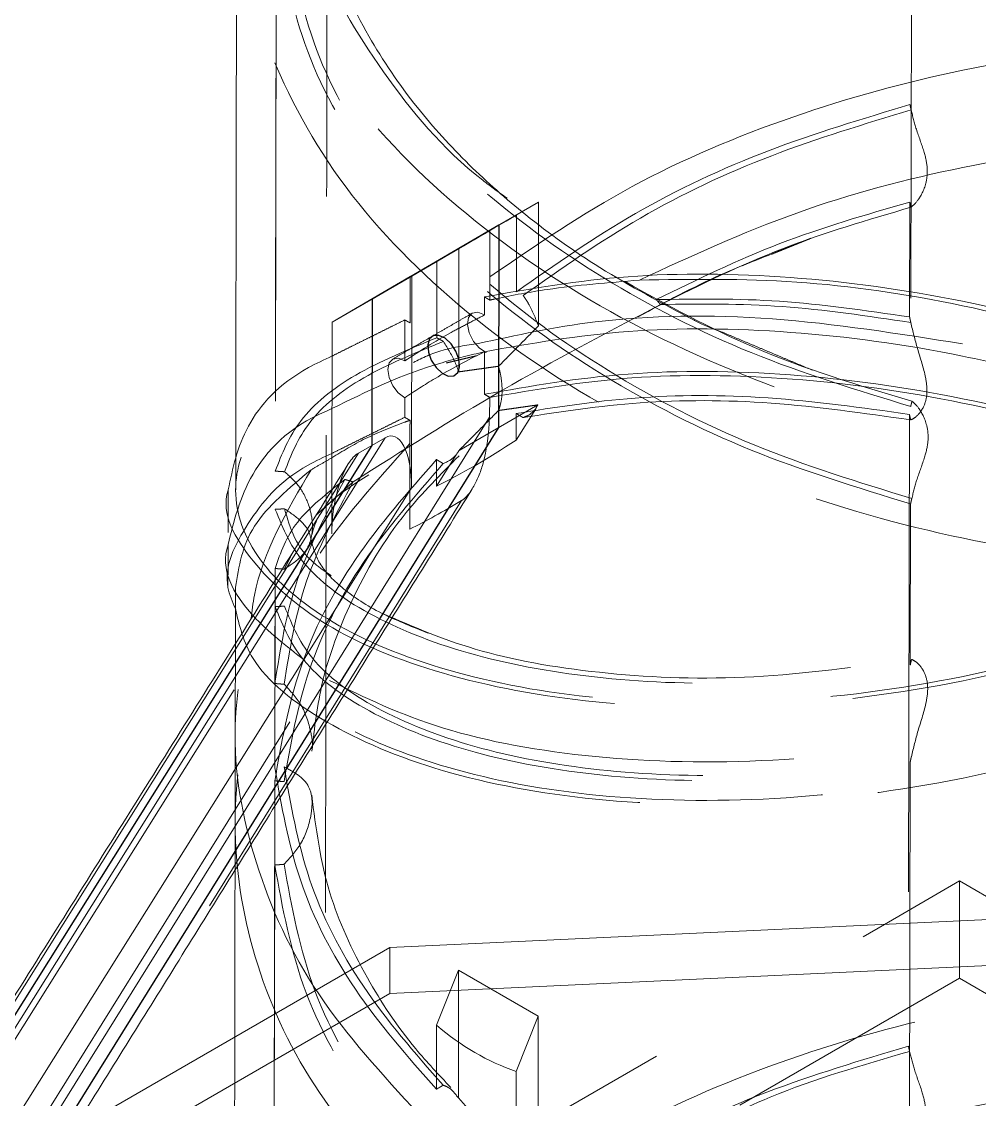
# Model space of a CAD drawing. Header units: millimetres. Extents: x 11 to 421, y 5 to 275.
# Drawn here: x 153.668 to 156.217, y 65.106 to 67.973 of the extents above; entities that cross this region are included whole.
import ezdxf

# ---------------------------------------------------------------- set-up
doc = ezdxf.new("R2010")
doc.units = ezdxf.units.MM
doc.linetypes.add('HIDDEN', pattern=[1.905, 1.27, -0.635])

msp = doc.modelspace()

# ---------------------------------------------------------------- linework, layer by layer
at = {"color": 7, "linetype": 'HIDDEN', "lineweight": 0}
for p, q in [((156.0347, 69.4328), (156.032, 67.7523)), ((156.0367, 68.5074), (156.0341, 66.9493)), ((154.3459, 68.4578), (154.3431, 66.7773)), ((154.3458, 68.2338), (154.3432, 66.6757)), ((155.044, 67.4929), (154.8319, 67.3704)), ((155.044, 67.4929), (154.9855, 67.4587)), ((155.0435, 67.1638), (155.044, 67.4929)), ((156.0316, 67.4932), (156.0311, 67.1874)), ((154.9852, 67.2546), (154.9855, 67.4587)), ((154.8319, 67.3704), (154.7734, 67.3362)), ((154.8314, 67.0414), (154.8319, 67.3704)), ((154.773, 67.1321), (154.7734, 67.3362)), ((154.7021, 67.1716), (154.7023, 67.2947)), ((155.0419, 66.9535), (154.8322, 66.8324)), ((154.9845, 66.86), (155.0363, 66.9432)), ((154.9845, 66.86), (154.9846, 66.9305)), ((156.0306, 66.9284), (156.0279, 65.2478)), ((154.7012, 66.6232), (154.7016, 66.8508)), ((154.7724, 66.7376), (154.8241, 66.8207)), ((154.7724, 66.7376), (154.7725, 66.808)), ((154.4938, 66.7269), (154.4936, 66.6103)), ((154.839, 66.6989), (152.8453, 63.4962)), ((156.0337, 66.6903), (156.033, 66.262)), ((152.5461, 63.506), (154.4936, 66.6103)), ((152.7039, 63.4146), (154.7012, 66.6232)), ((154.3427, 66.5183), (154.3422, 66.2124)), ((154.3428, 66.4167), (154.3421, 65.9884)), ((156.0326, 66.003), (156.03, 64.4449)), ((154.3418, 65.9534), (154.339, 64.2729)), ((154.3417, 65.7294), (154.3391, 64.1713)), ((156.1641, 65.5811), (156.1639, 65.4283)), ((152.6076, 63.634), (155.9642, 65.5717)), ((154.8309, 65.4502), (154.7723, 65.3033)), ((154.8303, 65.1098), (154.8309, 65.4502)), ((154.8309, 65.4502), (155.043, 65.3273)), ((148.9797, 61.2809), (156.1639, 65.4283)), ((156.1639, 65.4283), (163.3481, 61.2653)), ((155.043, 65.3273), (154.9844, 65.1804)), ((155.0424, 64.9184), (155.043, 65.3273)), ((154.772, 65.133), (154.7723, 65.3033)), ((154.984, 64.9447), (154.9844, 65.1804))]:
    msp.add_line(p, q, dxfattribs=at)
at = {"color": 7, "linetype": 'Continuous'}
for p, q in [((154.938, 67.4316), (154.6006, 67.2344)), ((154.938, 67.4316), (154.9371, 66.893)), ((154.6006, 67.2344), (154.5999, 66.8459)), ((154.9371, 66.893), (152.81, 63.4758)), ((154.5999, 66.8459), (152.5722, 63.6136))]:
    msp.add_line(p, q, dxfattribs=at)
at = {"color": 7, "linetype": 'Continuous', "lineweight": 15}
for p, q in [((154.9144, 67.4171), (154.7066, 67.2956)), ((154.9142, 67.294), (154.9144, 67.4171)), ((154.7066, 67.2956), (154.4945, 67.1732)), ((154.7023, 67.2947), (154.4945, 67.1732)), ((154.7066, 67.2956), (154.7057, 66.7328)), ((154.4945, 67.1732), (154.4938, 66.7269)), ((154.9136, 66.9208), (154.9137, 66.9733)), ((153.692, 64.9583), (154.9136, 66.9208)), ((153.2943, 64.7287), (154.6353, 66.8663)), ((154.6353, 66.8663), (154.5646, 66.8255)), ((154.5646, 66.8255), (153.2236, 64.6879)), ((154.7057, 66.7328), (153.536, 64.8682)), ((155.9642, 65.5717), (156.1643, 65.6873)), ((156.1643, 65.6873), (156.1641, 65.5811)), ((156.1643, 65.6873), (156.3339, 65.589)), ((157.4481, 65.6411), (154.6481, 65.5102)), ((154.6479, 65.3878), (157.4479, 65.5188)), ((148.8182, 62.1447), (154.6481, 65.5102)), ((154.6479, 65.3878), (154.6481, 65.5102)), ((148.818, 62.0223), (154.6479, 65.3878))]:
    msp.add_line(p, q, dxfattribs=at)
at = {"color": 7, "linetype": 'Continuous', "lineweight": 15, "flags": 128}
msp.add_lwpolyline([(154.8999, 67.1929), (154.8823, 67.2), (154.8673, 67.1976), (154.8576, 67.186), (154.8549, 67.1673), (154.8595, 67.1449), (154.8708, 67.1225), (154.8867, 67.1042), (154.9045, 67.0931)], dxfattribs=at)
at = {"color": 7, "linetype": 'Continuous', "flags": 128}
msp.add_lwpolyline([(154.8317, 67.0751), (154.8239, 67.0965), (154.8111, 67.116), (154.7953, 67.1307), (154.7788, 67.1383), (154.7642, 67.1377), (154.7537, 67.129), (154.7489, 67.1135), (154.7506, 67.0935), (154.7584, 67.0722), (154.7712, 67.0526), (154.787, 67.038), (154.8035, 67.0303), (154.8181, 67.0309), (154.8286, 67.0396), (154.8334, 67.0552), (154.8317, 67.0751)], dxfattribs=at)
at = {"color": 7, "linetype": 'HIDDEN', "lineweight": 0, "flags": 128}
msp.add_lwpolyline([(154.6877, 67.0705), (154.6707, 67.0775), (154.6561, 67.0756), (154.6462, 67.0651), (154.6427, 67.0477), (154.6461, 67.0262), (154.656, 67.0043), (154.6706, 66.9854), (154.6876, 66.9727)], dxfattribs=at)
at = {"color": 7, "linetype": 'HIDDEN', "lineweight": 0}
for centre, major_axis, ratio, start_param, end_param in [((156.1751, 68.1548), (1.8367, 1.067), 0.002721, 3.842627, 4.006298), ((156.1763, 68.8837), (1.7747, 2.1877), 0.219137, 3.579537, 3.743208), ((154.5643, 66.6511), (0.0192, 0.1789), 0.38039, 0.662785, 1.841548), ((156.1763, 68.8837), (1.8714, 2.3069), 0.219137, 3.583775, 3.687215), ((156.1756, 68.4951), (1.2005, 3.3115), 0.420253, 2.984557, 3.148227)]:
    msp.add_ellipse(centre, major_axis=major_axis, ratio=ratio, start_param=start_param, end_param=end_param, dxfattribs=at)
at = {"color": 7, "linetype": 'Continuous', "lineweight": 15}
for centre, major_axis, ratio, start_param, end_param in [((156.1751, 68.1548), (1.9368, 1.1252), 0.002721, 3.846865, 4.00206), ((154.635, 66.692), (0.0192, 0.1789), 0.38039, 4.98314, 6.553937), ((154.5643, 66.6511), (0.0192, 0.1789), 0.38039, 0.270751, 0.662785)]:
    msp.add_ellipse(centre, major_axis=major_axis, ratio=ratio, start_param=start_param, end_param=end_param, dxfattribs=at)
at = {"color": 7, "linetype": 'HIDDEN', "lineweight": 0}
for points in [[(154.4706, 61.7929), (154.5338, 100.5951)], [(156.0352, 67.7382), (156.032, 67.7523)], [(156.0316, 67.4932), (156.0347, 67.4792)], [(155.6636, 67.3544), (155.7685, 67.3968)], [(154.8999, 67.2408), (154.9141, 67.2323)], [(155.368, 67.2207), (155.3569, 67.2337)], [(154.8672, 67.1975), (154.6551, 67.0751)], [(156.0311, 67.1874), (156.0342, 67.1727)], [(154.6879, 67.1795), (154.4944, 67.0836)], [(154.6879, 67.1795), (154.7021, 67.1716)], [(154.9374, 67.0563), (155.0435, 67.1638)], [(154.773, 67.1321), (154.7908, 67.1223)], [(155.7723, 67.046), (155.5278, 67.149)], [(154.7981, 67.065), (154.8798, 67.0845)], [(154.9374, 67.0563), (154.8314, 67.0414)], [(154.9372, 66.9386), (155.0419, 66.9535)], [(156.0341, 66.9493), (156.0373, 66.9634)], [(154.9372, 66.9386), (154.8322, 66.8324)], [(155.0024, 66.9198), (154.9846, 66.9305)], [(156.0338, 66.9137), (156.0306, 66.9284)], [(154.6875, 66.9205), (154.4939, 66.8246)], [(154.7017, 66.9125), (154.6875, 66.9205)], [(154.7017, 66.9125), (154.7016, 66.8508)], [(154.2379, 66.79), (154.2378, 66.7274)], [(154.7725, 66.808), (154.7902, 66.7973)], [(154.3679, 66.7757), (154.3431, 66.7773)], [(154.5504, 66.7488), (154.5281, 66.7552)], [(154.5504, 66.7488), (154.4523, 66.6607)], [(156.0369, 66.7044), (156.0337, 66.6903)], [(154.3432, 66.6757), (154.368, 66.6772)], [(154.3874, 66.5574), (154.3675, 66.5167)], [(154.3427, 66.5183), (154.3675, 66.5167)], [(154.3676, 66.4182), (154.3428, 66.4167)], [(154.2371, 66.3178), (154.2367, 66.1019)], [(156.0362, 66.2766), (156.033, 66.262)], [(154.3422, 66.2124), (154.367, 66.2103)], [(156.0326, 66.003), (156.0357, 66.0176)], [(154.3666, 65.9513), (154.3418, 65.9534)], [(154.2363, 65.8429), (154.2361, 65.7159)], [(154.3417, 65.7294), (154.3665, 65.7315)], [(154.2354, 65.272), (154.2337, 64.223)], [(156.0311, 65.2338), (156.0279, 65.2478)], [(154.7898, 65.1437), (154.772, 65.133)]]:
    msp.add_open_spline(points, degree=1, dxfattribs=at)
at = {"color": 7, "linetype": 'Continuous', "lineweight": 15}
for points, knots in [([(158.1202, 67.9178), (158.1238, 67.9368), (158.1521, 68.088), (158.077, 68.3756), (157.8898, 68.7554), (157.573, 69.097), (157.1644, 69.3835), (156.6875, 69.6026), (156.176, 69.7464), (155.6643, 69.8124), (155.1876, 69.803), (154.7776, 69.7261), (154.4656, 69.594), (154.2609, 69.4231), (154.2351, 69.2957), (154.2223, 69.2322)], [0, 0, 0, 0, 0.011837, 0.094219, 0.176597, 0.258972, 0.341347, 0.423725, 0.506107, 0.588497, 0.670896, 0.753306, 0.835717, 0.918116, 1, 1, 1, 1]), ([(158.1292, 67.8266), (158.1293, 67.8274), (158.1518, 67.9605), (158.0746, 68.2299), (157.8901, 68.6096), (157.5726, 68.9512), (157.1642, 69.2376), (156.6873, 69.4567), (156.1758, 69.6006), (155.6641, 69.6666), (155.1872, 69.6572), (154.7779, 69.5803), (154.4632, 69.4481), (154.2681, 69.2771), (154.1938, 69.0875), (154.2552, 68.9654), (154.2852, 68.9059)], [0, 0, 0, 0, 0.000461, 0.077629, 0.154792, 0.231953, 0.309114, 0.386277, 0.463445, 0.540619, 0.617802, 0.694997, 0.772191, 0.849374, 0.926548, 1, 1, 1, 1]), ([(158.1092, 67.5957), (158.1173, 67.6357), (158.1522, 67.8078), (158.0785, 68.1166), (157.8888, 68.4964), (157.5727, 68.838), (157.164, 69.1245), (156.6871, 69.3436), (156.1756, 69.4874), (155.6639, 69.5534), (155.187, 69.544), (154.7781, 69.4672), (154.4619, 69.3349), (154.2723, 69.1641), (154.1986, 69.0159), (154.2334, 68.9346), (154.2413, 68.9159)], [0, 0, 0, 0, 0.024014, 0.10337, 0.182721, 0.262069, 0.341418, 0.420769, 0.500125, 0.579487, 0.658859, 0.738241, 0.817624, 0.896996, 0.976358, 1, 1, 1, 1]), ([(154.8077, 69.4497), (154.9361, 69.4786), (155.193, 69.5363), (155.6703, 69.5414), (156.1753, 69.4759), (156.682, 69.3322), (157.1539, 69.1143), (157.5582, 68.8298), (157.8721, 68.4906), (158.0561, 68.1136), (158.1288, 67.8468), (158.1092, 67.7148), (158.1091, 67.7143)], [0, 0, 0, 0, 0.111097, 0.222177, 0.333245, 0.444304, 0.555356, 0.666404, 0.777453, 0.888505, 0.999563, 1, 1, 1, 1]), ([(154.9142, 67.294), (155.0367, 67.3779), (155.2816, 67.5456), (155.717, 67.7288), (156.1892, 67.8589), (156.6797, 67.9218), (157.1519, 67.9125), (157.5566, 67.8365), (157.8708, 67.706), (158.0552, 67.5376), (158.128, 67.4102), (158.1087, 67.3481), (158.1086, 67.3479)], [0, 0, 0, 0, 0.103543, 0.207139, 0.31069, 0.425521, 0.540346, 0.655168, 0.769989, 0.884814, 0.999645, 1, 1, 1, 1]), ([(155.3124, 67.2856), (155.4499, 67.3491), (155.7249, 67.476), (156.1934, 67.5995), (156.679, 67.663), (157.1516, 67.6535), (157.5561, 67.5776), (157.8707, 67.4469), (158.0536, 67.2787), (158.1303, 67.151), (158.1082, 67.089), (158.1081, 67.0888)], [0, 0, 0, 0, 0.1133698, 0.226694, 0.3555003, 0.4842991, 0.6130942, 0.7418894, 0.8706883, 0.9994946, 1, 1, 1, 1]), ([(157.4435, 66.6732), (157.3199, 66.758), (157.0725, 66.9276), (156.6327, 67.1127), (156.1719, 67.2399), (155.711, 67.302), (155.2711, 67.3062), (155.0236, 67.2626), (154.8999, 67.2408)], [0, 0, 0, 0, 0.166651, 0.333275, 0.499921, 0.666593, 0.833338, 1, 1, 1, 1]), ([(156.1717, 67.1158), (156.0017, 67.143), (155.6617, 67.1972), (155.2145, 67.1895), (154.9841, 67.1388), (154.8841, 67.1168)], [0, 0, 0, 0, 0.361406, 0.722853, 1, 1, 1, 1]), ([(157.4737, 66.4936), (157.3691, 66.573), (157.1342, 66.7514), (156.6817, 66.9512), (156.1883, 67.092), (155.7108, 67.1561), (155.2708, 67.1604), (155.0234, 67.1168), (154.8997, 67.095)], [0, 0, 0, 0, 0.14568, 0.327108, 0.508547, 0.672344, 0.836213, 1, 1, 1, 1]), ([(155.5278, 67.149), (155.5044, 67.1575), (155.4801, 67.1662), (155.4587, 67.1783), (155.458, 67.1787)], [0, 0, 0, 0, 0.9681719, 1, 1, 1, 1]), ([(154.4944, 67.0836), (154.4728, 67.0735), (154.3632, 67.022), (154.2536, 66.8984), (154.2299, 66.7845), (154.2181, 66.7278)], [0, 0, 0, 0, 0.109394, 0.556314, 1, 1, 1, 1]), ([(154.899, 67.0949), (154.8995, 67.0945), (154.9006, 67.0936), (154.9027, 67.0932), (154.904, 67.0931), (154.9045, 67.0931)], [0, 0, 0, 0, 0.402841, 0.804956, 1, 1, 1, 1]), ([(154.8995, 66.9818), (154.8995, 66.9913), (154.8996, 67.0101), (154.8996, 67.0479), (154.8997, 67.0762), (154.8997, 67.095)], [0, 0, 0, 0, 0.249997, 0.499995, 1, 1, 1, 1]), ([(154.8997, 67.095), (154.9013, 67.0942), (154.9029, 67.0934), (154.9044, 67.0931), (154.9045, 67.0931)], [0, 0, 0, 0, 0.981753, 1, 1, 1, 1]), ([(157.4431, 66.4142), (157.3194, 66.499), (157.0721, 66.6686), (156.6322, 66.8537), (156.1715, 66.9809), (155.7106, 67.043), (155.2706, 67.0472), (155.0232, 67.0036), (154.8995, 66.9818)], [0, 0, 0, 0, 0.166651, 0.333275, 0.499921, 0.666593, 0.833338, 1, 1, 1, 1]), ([(154.9137, 66.9733), (155.0361, 66.9945), (155.2808, 67.0368), (155.7158, 67.0316), (156.1715, 66.9692), (156.627, 66.8425), (157.0619, 66.6587), (157.3066, 66.4904), (157.4289, 66.4063)], [0, 0, 0, 0, 0.166661, 0.333407, 0.500079, 0.666725, 0.833349, 1, 1, 1, 1]), ([(154.4941, 66.9435), (154.4891, 66.9414), (154.3798, 66.8965), (154.2633, 66.7699), (154.233, 66.6445), (154.2179, 66.582)], [0, 0, 0, 0, 0.0237773, 0.5134128, 1, 1, 1, 1]), ([(154.9136, 66.9208), (154.9105, 66.8788), (154.9066, 66.8263), (154.8839, 66.7601), (154.8725, 66.7398), (154.867, 66.7301)], [0, 0, 0, 0, 0.679014, 0.847465, 1, 1, 1, 1]), ([(154.4939, 66.8246), (154.4723, 66.8145), (154.3622, 66.7629), (154.2641, 66.6391), (154.1965, 66.5055), (154.2291, 66.4302), (154.2372, 66.4115)], [0, 0, 0, 0, 0.095088, 0.483558, 0.871857, 1, 1, 1, 1]), ([(154.2376, 66.4684), (154.2462, 66.5237), (154.2635, 66.6348), (154.3801, 66.7322), (154.4385, 66.781)], [0, 0, 0, 0, 0.49878, 1, 1, 1, 1]), ([(154.2785, 66.3838), (154.2812, 66.405), (154.2983, 66.5424), (154.3743, 66.6717), (154.4385, 66.781)], [0, 0, 0, 0, 0.154792, 1, 1, 1, 1]), ([(154.2178, 66.7274), (154.2177, 66.7085), (154.2177, 66.6708), (154.2176, 66.6331), (154.2176, 66.6142)], [0, 0, 0, 0, 0.500005, 1, 1, 1, 1]), ([(154.2175, 66.5816), (154.2175, 66.5627), (154.2174, 66.525), (154.2174, 66.4873), (154.2173, 66.4684)], [0, 0, 0, 0, 0.500005, 1, 1, 1, 1])]:
    msp.add_open_spline(points, degree=3, knots=knots, dxfattribs=at)
at = {"color": 7, "linetype": 'HIDDEN', "lineweight": 0}
for points, knots in [([(155.3165, 69.79), (155.4539, 69.7922), (155.7287, 69.7967), (156.1968, 69.7282), (156.6822, 69.5915), (157.1542, 69.3733), (157.5593, 69.0887), (157.8701, 68.7497), (158.0654, 68.3722), (158.1323, 67.9746), (158.0641, 67.5782), (157.8737, 67.1979), (157.6529, 66.9798), (157.5425, 66.8708)], [0, 0, 0, 0, 0.081797, 0.16356, 0.256495, 0.349424, 0.44235, 0.535276, 0.628205, 0.721139, 0.814081, 0.907034, 1, 1, 1, 1]), ([(157.5425, 66.8708), (157.4141, 66.842), (157.1572, 66.7842), (156.6799, 66.7791), (156.1749, 66.8447), (155.6682, 66.9883), (155.1963, 67.2062), (154.792, 67.4908), (154.4781, 67.83), (154.2941, 68.207), (154.2214, 68.4737), (154.241, 68.6058), (154.2411, 68.6063)], [0, 0, 0, 0, 0.111097, 0.222177, 0.333245, 0.444304, 0.555356, 0.666404, 0.777453, 0.888505, 0.999563, 1, 1, 1, 1]), ([(156.0341, 66.9493), (155.8908, 66.993), (155.6043, 67.0804), (155.2084, 67.2838), (154.8653, 67.5335), (154.597, 67.8264), (154.4089, 68.1498), (154.3671, 68.3785), (154.3462, 68.4928)], [0, 0, 0, 0, 0.166746, 0.333397, 0.5, 0.666603, 0.833254, 1, 1, 1, 1]), ([(154.9599, 67.5034), (154.9381, 67.519), (154.8029, 67.6161), (154.6218, 67.8367), (154.4318, 68.1543), (154.3913, 68.3814), (154.371, 68.4949)], [0, 0, 0, 0, 0.06021, 0.373355, 0.68659, 1, 1, 1, 1]), ([(155.458, 67.1787), (155.3726, 67.2238), (155.2128, 67.3083), (155.0158, 67.4495), (154.8525, 67.594), (154.7083, 67.7527), (154.58, 67.9425), (154.4768, 68.1689), (154.4555, 68.3327), (154.4442, 68.4197)], [0, 0, 0, 0, 0.14987, 0.280372, 0.392349, 0.512123, 0.653815, 0.816325, 1, 1, 1, 1]), ([(157.0337, 66.5306), (156.8963, 66.5284), (156.6215, 66.5239), (156.1534, 66.5923), (155.6681, 66.7291), (155.1958, 66.9473), (154.7917, 67.2318), (154.4774, 67.571), (154.2949, 67.9479), (154.2184, 68.2149), (154.2406, 68.3467), (154.2407, 68.3473)], [0, 0, 0, 0, 0.11337, 0.226694, 0.3555, 0.484299, 0.613094, 0.741889, 0.870688, 0.999495, 1, 1, 1, 1]), ([(156.0337, 66.6903), (155.8904, 66.734), (155.6038, 66.8214), (155.208, 67.0248), (154.8649, 67.2745), (154.5966, 67.5674), (154.4085, 67.8908), (154.3667, 68.1195), (154.3458, 68.2338)], [0, 0, 0, 0, 0.166746, 0.333397, 0.5, 0.666603, 0.833254, 1, 1, 1, 1]), ([(156.0369, 66.7044), (155.8954, 66.7479), (155.6124, 66.8349), (155.2215, 67.037), (154.8827, 67.2848), (154.6178, 67.5753), (154.4322, 67.8959), (154.3911, 68.1226), (154.3706, 68.2359)], [0, 0, 0, 0, 0.166745, 0.333396, 0.5, 0.666604, 0.833255, 1, 1, 1, 1]), ([(154.9852, 67.2546), (155.0877, 67.3265), (155.2928, 67.4703), (155.652, 67.6387), (155.9054, 67.7144), (156.032, 67.7523)], [0, 0, 0, 0, 0.33341, 0.666893, 1, 1, 1, 1]), ([(155.0029, 67.2448), (155.1041, 67.316), (155.3064, 67.4584), (155.6606, 67.6253), (155.9103, 67.7006), (156.0352, 67.7382)], [0, 0, 0, 0, 0.333404, 0.666892, 1, 1, 1, 1]), ([(156.0347, 67.4792), (156.0404, 67.4839), (156.0526, 67.494), (156.0749, 67.5341), (156.0804, 67.5817), (156.0696, 67.6313), (156.0485, 67.6841), (156.0394, 67.721), (156.0352, 67.7382)], [0, 0, 0, 0, 0.1929936, 0.4152437, 0.5510258, 0.6874473, 0.8549921, 1, 1, 1, 1]), ([(154.2372, 66.4115), (154.2475, 66.3668), (154.2722, 66.2583), (154.4632, 66.1044), (154.7738, 65.9713), (155.1844, 65.8935), (155.6612, 65.883), (156.1732, 65.9478), (156.6852, 66.0905), (157.1621, 66.3087), (157.573, 66.5944), (157.8836, 66.9356), (158.0743, 67.2766), (158.099, 67.5028), (158.1092, 67.5957)], [0, 0, 0, 0, 0.061583, 0.149294, 0.237003, 0.324711, 0.412422, 0.500138, 0.587861, 0.675595, 0.763341, 0.851087, 0.938821, 1, 1, 1, 1]), ([(154.4874, 66.2207), (154.5817, 66.1749), (154.7726, 66.0821), (155.1859, 66.0072), (155.6611, 65.9961), (156.1735, 66.061), (156.6854, 66.2037), (157.1622, 66.4219), (157.5737, 66.7075), (157.8818, 67.049), (158.0603, 67.3541), (158.0839, 67.543), (158.0909, 67.599)], [0, 0, 0, 0, 0.103826, 0.210231, 0.316639, 0.423053, 0.529477, 0.635912, 0.742363, 0.848814, 0.95525, 1, 1, 1, 1]), ([(155.3569, 67.2337), (155.4649, 67.2864), (155.6809, 67.3918), (155.9147, 67.4595), (156.0316, 67.4932)], [0, 0, 0, 0, 0.50041, 1, 1, 1, 1]), ([(155.368, 67.2207), (155.4748, 67.2732), (155.6882, 67.378), (155.9193, 67.4455), (156.0347, 67.4792)], [0, 0, 0, 0, 0.500408, 1, 1, 1, 1]), ([(155.3084, 67.1874), (155.3808, 67.2269), (155.4944, 67.2889), (155.6186, 67.337), (155.6636, 67.3544)], [0, 0, 0, 0, 0.637924, 1, 1, 1, 1]), ([(154.2181, 66.7278), (154.218, 66.7274), (154.1978, 66.6641), (154.2721, 66.5345), (154.4581, 66.3634), (154.7757, 66.2303), (155.1845, 66.1525), (155.6617, 66.142), (156.1737, 66.2068), (156.6851, 66.3497), (157.1645, 66.5672), (157.566, 66.8551), (157.82, 67.0998), (157.8949, 67.2523), (157.9077, 67.2783)], [0, 0, 0, 0, 0.000601, 0.098525, 0.196443, 0.294358, 0.392273, 0.490192, 0.588115, 0.686048, 0.783991, 0.881948, 0.979906, 1, 1, 1, 1]), ([(155.3124, 67.2856), (155.2291, 67.2787), (155.0955, 67.2677), (154.9691, 67.2443), (154.9198, 67.2336), (154.9141, 67.2323)], [0, 0, 0, 0, 0.595091, 0.953007, 1, 1, 1, 1]), ([(156.0373, 66.9634), (155.8949, 67.006), (155.6262, 67.0864), (155.3867, 67.2191), (155.274, 67.2815)], [0, 0, 0, 0, 0.529825, 1, 1, 1, 1]), ([(155.3124, 67.2856), (155.4498, 67.2878), (155.7245, 67.2922), (156.1764, 67.2263), (156.6272, 67.1017), (157.0624, 66.9176), (157.307, 66.7494), (157.4293, 66.6653)], [0, 0, 0, 0, 0.197136, 0.394193, 0.596135, 0.798051, 1, 1, 1, 1]), ([(155.0435, 67.1638), (155.0355, 67.1841), (155.0243, 67.2122), (155.0076, 67.2377), (155.0029, 67.2448)], [0, 0, 0, 0, 0.7202597, 1, 1, 1, 1]), ([(154.9467, 66.992), (154.9469, 66.9922), (155.0833, 67.0708), (155.2258, 67.1459), (155.368, 67.2207)], [0, 0, 0, 0, 0.002077, 1, 1, 1, 1]), ([(156.0311, 67.1874), (155.9143, 67.2044), (155.6806, 67.2385), (155.4648, 67.2353), (155.3569, 67.2337)], [0, 0, 0, 0, 0.4995902, 1, 1, 1, 1]), ([(156.0342, 67.1727), (155.9189, 67.1899), (155.6879, 67.2244), (155.4747, 67.222), (155.368, 67.2207)], [0, 0, 0, 0, 0.499592, 1, 1, 1, 1]), ([(157.0337, 66.5306), (156.8962, 66.4671), (156.6212, 66.3401), (156.1528, 66.2167), (155.6671, 66.1531), (155.1947, 66.1627), (154.7893, 66.2386), (154.4781, 66.3691), (154.2825, 66.5379), (154.2175, 66.7206), (154.2746, 66.8961), (154.4291, 67.0535), (154.6111, 67.1322), (154.7021, 67.1716)], [0, 0, 0, 0, 0.084103, 0.168171, 0.263725, 0.359274, 0.45482, 0.550365, 0.645914, 0.741468, 0.827634, 0.913839, 1, 1, 1, 1]), ([(154.6877, 67.0705), (154.6878, 67.0785), (154.6878, 67.096), (154.6878, 67.1323), (154.6879, 67.1606), (154.6879, 67.1795)], [0, 0, 0, 0, 0.221183, 0.480785, 1, 1, 1, 1]), ([(154.8551, 67.1694), (154.8403, 67.1618), (154.7808, 67.1311), (154.7277, 67.0965), (154.6877, 67.0705)], [0, 0, 0, 0, 0.248195, 1, 1, 1, 1]), ([(156.0342, 67.1727), (156.0398, 67.1494), (156.0519, 67.0993), (156.0741, 67.0352), (156.0794, 66.9817), (156.0685, 66.9436), (156.0473, 66.9195), (156.0381, 66.9155), (156.0338, 66.9137)], [0, 0, 0, 0, 0.1929934, 0.4152428, 0.5510272, 0.6874447, 0.8549906, 1, 1, 1, 1]), ([(154.773, 67.1321), (154.6966, 67.1007), (154.5437, 67.0379), (154.3962, 66.9138), (154.3608, 66.8228), (154.3431, 66.7773)], [0, 0, 0, 0, 0.33341, 0.666893, 1, 1, 1, 1]), ([(154.7908, 67.1223), (154.7155, 67.0917), (154.565, 67.0304), (154.42, 66.9091), (154.3853, 66.8202), (154.3679, 66.7757)], [0, 0, 0, 0, 0.333404, 0.666892, 1, 1, 1, 1]), ([(154.8841, 67.1168), (154.8509, 67.112), (154.7814, 67.1019), (154.7349, 67.0786), (154.7107, 67.0664)], [0, 0, 0, 0, 0.478378, 1, 1, 1, 1]), ([(154.7908, 67.1223), (154.8024, 67.1034), (154.8185, 67.0771), (154.8286, 67.0492), (154.8314, 67.0414)], [0, 0, 0, 0, 0.72026, 1, 1, 1, 1]), ([(154.899, 67.0949), (154.8618, 67.0858), (154.7035, 67.0475), (154.5849, 66.9886), (154.4941, 66.9435)], [0, 0, 0, 0, 0.234934, 1, 1, 1, 1]), ([(154.6876, 66.9727), (154.7141, 66.99), (154.7802, 67.0332), (154.8545, 67.0717), (154.899, 67.0949)], [0, 0, 0, 0, 0.401136, 1, 1, 1, 1]), ([(154.9374, 67.0563), (154.9394, 67.048), (154.9448, 67.0262), (154.9467, 67.0049), (154.9467, 66.9923), (154.9467, 66.992)], [0, 0, 0, 0, 0.372655, 0.983687, 1, 1, 1, 1]), ([(154.9467, 66.992), (154.9464, 66.9919), (154.8101, 66.9131), (154.6802, 66.8309), (154.5504, 66.7488)], [0, 0, 0, 0, 0.002077, 1, 1, 1, 1]), ([(154.9372, 66.9386), (154.9392, 66.9445), (154.9447, 66.9601), (154.9466, 66.9791), (154.9467, 66.9917), (154.9467, 66.992)], [0, 0, 0, 0, 0.372643, 0.983686, 1, 1, 1, 1]), ([(156.0306, 66.9284), (155.9041, 66.9459), (155.6509, 66.9811), (155.292, 66.9796), (155.0871, 66.9468), (154.9846, 66.9305)], [0, 0, 0, 0, 0.333108, 0.66659, 1, 1, 1, 1]), ([(154.6875, 66.9205), (154.6875, 66.9299), (154.6875, 66.9473), (154.6876, 66.9647), (154.6876, 66.9727)], [0, 0, 0, 0, 0.5410972, 1, 1, 1, 1]), ([(156.0338, 66.9137), (155.9091, 66.9315), (155.6595, 66.967), (155.3056, 66.9668), (155.1035, 66.9354), (155.0024, 66.9198)], [0, 0, 0, 0, 0.3331079, 0.6665964, 1, 1, 1, 1]), ([(155.0419, 66.9535), (155.0401, 66.9507), (155.0374, 66.9468), (155.0365, 66.944), (155.0363, 66.9432)], [0, 0, 0, 0, 0.7009091, 1, 1, 1, 1]), ([(156.0373, 66.9634), (156.0429, 66.9586), (156.055, 66.9485), (156.0771, 66.9084), (156.0825, 66.8608), (156.0715, 66.8112), (156.0503, 66.7585), (156.0411, 66.7215), (156.0369, 66.7044)], [0, 0, 0, 0, 0.19299, 0.414915, 0.550732, 0.687185, 0.854966, 1, 1, 1, 1]), ([(155.0363, 66.9432), (155.03, 66.9365), (155.0202, 66.9262), (155.0071, 66.9215), (155.0024, 66.9198)], [0, 0, 0, 0, 0.642396, 1, 1, 1, 1]), ([(154.4939, 66.8128), (154.5224, 66.8304), (154.5786, 66.8652), (154.6551, 66.8957), (154.6968, 66.9108), (154.7017, 66.9125)], [0, 0, 0, 0, 0.475648, 0.939146, 1, 1, 1, 1]), ([(154.7007, 64.8313), (154.6097, 64.9335), (154.4277, 65.138), (154.2733, 65.4837), (154.2178, 65.8413), (154.2736, 66.199), (154.4283, 66.5447), (154.6105, 66.7488), (154.7016, 66.8508)], [0, 0, 0, 0, 0.1666511, 0.3332752, 0.4999205, 0.6665929, 0.8333391, 1, 1, 1, 1]), ([(154.4405, 66.032), (154.4475, 66.0937), (154.4628, 66.2272), (154.5445, 66.4422), (154.6624, 66.6475), (154.7832, 66.7686), (154.8324, 66.818)], [0, 0, 0, 0, 0.227412, 0.491328, 0.792664, 1, 1, 1, 1]), ([(154.7902, 66.7973), (154.8019, 66.8027), (154.8145, 66.8086), (154.8235, 66.8198), (154.8241, 66.8207)], [0, 0, 0, 0, 0.923143, 1, 1, 1, 1]), ([(154.8322, 66.8324), (154.8308, 66.83), (154.8288, 66.8264), (154.8252, 66.822), (154.8241, 66.8207)], [0, 0, 0, 0, 0.7009091, 1, 1, 1, 1]), ([(154.3418, 65.9534), (154.3596, 66.0543), (154.3951, 66.2562), (154.5429, 66.5471), (154.696, 66.7211), (154.7725, 66.808)], [0, 0, 0, 0, 0.3331074, 0.6665896, 1, 1, 1, 1]), ([(154.3666, 65.9513), (154.384, 66.0511), (154.4189, 66.2508), (154.5642, 66.5388), (154.7149, 66.7111), (154.7902, 66.7973)], [0, 0, 0, 0, 0.333108, 0.666596, 1, 1, 1, 1]), ([(154.3422, 66.2124), (154.3569, 66.3054), (154.3865, 66.4914), (154.4808, 66.6672), (154.5281, 66.7552)], [0, 0, 0, 0, 0.49959, 1, 1, 1, 1]), ([(154.5281, 66.7552), (154.4809, 66.7184), (154.3867, 66.6447), (154.3574, 66.5604), (154.3427, 66.5183)], [0, 0, 0, 0, 0.50041, 1, 1, 1, 1]), ([(154.3675, 66.5167), (154.3836, 66.5274), (154.4182, 66.5505), (154.439, 66.5897), (154.4441, 66.6371), (154.4343, 66.6873), (154.4097, 66.738), (154.3812, 66.7638), (154.3679, 66.7757)], [0, 0, 0, 0, 0.192994, 0.415244, 0.551026, 0.687447, 0.854992, 1, 1, 1, 1]), ([(154.4403, 66.6078), (154.4485, 66.6361), (154.4624, 66.6844), (154.5541, 66.7435), (154.592, 66.7678)], [0, 0, 0, 0, 0.587132, 1, 1, 1, 1]), ([(154.367, 66.2103), (154.3815, 66.3025), (154.4106, 66.487), (154.5038, 66.6615), (154.5504, 66.7488)], [0, 0, 0, 0, 0.499591, 1, 1, 1, 1]), ([(154.867, 66.7301), (154.8665, 66.729), (154.863, 66.7221), (154.8542, 66.7116), (154.8449, 66.7027), (154.8399, 66.6995), (154.839, 66.6989)], [0, 0, 0, 0, 0.083051, 0.53354, 0.911575, 1, 1, 1, 1]), ([(154.3432, 66.6757), (154.3642, 66.6242), (154.4062, 66.5212), (154.5946, 66.3861), (154.8633, 66.2813), (155.2067, 66.2197), (155.6028, 66.2046), (155.8896, 66.2429), (156.033, 66.262)], [0, 0, 0, 0, 0.1667457, 0.333397, 0.4999999, 0.666603, 0.8332544, 1, 1, 1, 1]), ([(154.368, 66.6772), (154.3838, 66.6663), (154.4178, 66.6428), (154.4377, 66.6125), (154.4394, 66.5871), (154.4396, 66.5832)], [0, 0, 0, 0, 0.4246762, 0.9130096, 1, 1, 1, 1]), ([(154.368, 66.6772), (154.3826, 66.6255), (154.4005, 66.5618), (154.4773, 66.5091), (154.4916, 66.4992)], [0, 0, 0, 0, 0.813591, 1, 1, 1, 1]), ([(157.5421, 66.6118), (157.4136, 66.5133), (157.1564, 66.3164), (156.6788, 66.1025), (156.1735, 65.9593), (155.6665, 65.8944), (155.1942, 65.9036), (154.7895, 65.9796), (154.4753, 66.1102), (154.2909, 66.2785), (154.2181, 66.4059), (154.2375, 66.4681), (154.2376, 66.4684)], [0, 0, 0, 0, 0.1110966, 0.2221774, 0.3332453, 0.4443036, 0.5553556, 0.6664044, 0.7774531, 0.888505, 0.9995634, 1, 1, 1, 1]), ([(154.2179, 66.582), (154.2178, 66.5816), (154.1954, 66.5185), (154.253, 66.4052), (154.3727, 66.3121), (154.4222, 66.2736)], [0, 0, 0, 0, 0.003572, 0.587923, 1, 1, 1, 1]), ([(154.7502, 66.3463), (154.7098, 66.3623), (154.6187, 66.3986), (154.5257, 66.4596), (154.4586, 66.5245), (154.4464, 66.5666), (154.4402, 66.5877)], [0, 0, 0, 0, 0.210109, 0.474461, 0.73758, 1, 1, 1, 1]), ([(154.4833, 63.7163), (154.5776, 63.6705), (154.7686, 63.5776), (155.1818, 63.5028), (155.657, 63.4917), (156.1694, 63.5566), (156.6813, 63.6993), (157.1585, 63.9174), (157.5683, 64.2032), (157.8827, 64.5442), (158.0805, 64.9243), (158.1476, 65.3243), (158.0819, 65.7258), (157.8787, 66.102), (157.6647, 66.3634), (157.5007, 66.4752), (157.4737, 66.4936)], [0, 0, 0, 0, 0.074063, 0.149965, 0.22587, 0.301779, 0.377695, 0.453619, 0.529554, 0.605489, 0.681414, 0.757329, 0.833239, 0.909143, 0.985046, 1, 1, 1, 1]), ([(154.3428, 66.4167), (154.3638, 66.3652), (154.4058, 66.2622), (154.5942, 66.1271), (154.8628, 66.0223), (155.2063, 65.9607), (155.6024, 65.9455), (155.8892, 65.9838), (156.0326, 66.003)], [0, 0, 0, 0, 0.166746, 0.333397, 0.5, 0.666603, 0.833254, 1, 1, 1, 1]), ([(154.3676, 66.4182), (154.3883, 66.3678), (154.4296, 66.2669), (154.6155, 66.1348), (154.8807, 66.0326), (155.2198, 65.9731), (155.611, 65.9595), (155.8941, 65.9982), (156.0357, 66.0176)], [0, 0, 0, 0, 0.166745, 0.333396, 0.5, 0.666604, 0.833255, 1, 1, 1, 1]), ([(154.7241, 65.0678), (154.6286, 65.1718), (154.4376, 65.3797), (154.2775, 65.7334), (154.2151, 66.0736), (154.2592, 66.2894), (154.2785, 66.3838)], [0, 0, 0, 0, 0.264742, 0.529466, 0.794222, 1, 1, 1, 1]), ([(154.6292, 66.3987), (154.712, 66.3626), (154.8776, 66.2903), (155.2212, 66.2325), (155.6112, 66.2184), (155.8945, 66.2572), (156.0362, 66.2766)], [0, 0, 0, 0, 0.249849, 0.499805, 0.749833, 1, 1, 1, 1]), ([(156.0357, 66.0176), (156.0414, 66.0409), (156.0536, 66.091), (156.0759, 66.155), (156.0814, 66.2084), (156.0706, 66.2466), (156.0495, 66.2708), (156.0404, 66.2748), (156.0362, 66.2766)], [0, 0, 0, 0, 0.192994, 0.414917, 0.550732, 0.687184, 0.854967, 1, 1, 1, 1]), ([(154.367, 66.2103), (154.3832, 66.1929), (154.4179, 66.1555), (154.4366, 66.092), (154.4439, 66.0502), (154.4408, 66.0384), (154.4408, 66.0383)], [0, 0, 0, 0, 0.348937, 0.750769, 0.99627, 1, 1, 1, 1]), ([(154.2367, 66.1019), (154.2367, 66.0587), (154.2365, 65.9724), (154.2364, 65.8861), (154.2363, 65.8429)], [0, 0, 0, 0, 0.5000023, 1, 1, 1, 1]), ([(154.772, 65.133), (154.6956, 65.22), (154.5428, 65.3942), (154.3952, 65.6852), (154.3598, 65.8873), (154.3421, 65.9884)], [0, 0, 0, 0, 0.333226, 0.666425, 1, 1, 1, 1]), ([(154.3665, 65.7315), (154.3826, 65.7487), (154.4171, 65.7858), (154.438, 65.8507), (154.4431, 65.9043), (154.4333, 65.942), (154.4087, 65.9683), (154.3801, 65.9835), (154.3669, 65.9905)], [0, 0, 0, 0, 0.192994, 0.414915, 0.550732, 0.687185, 0.854968, 1, 1, 1, 1]), ([(154.7898, 65.1437), (154.7145, 65.2299), (154.5641, 65.4024), (154.419, 65.6904), (154.3843, 65.8904), (154.3669, 65.9905)], [0, 0, 0, 0, 0.33323, 0.666428, 1, 1, 1, 1]), ([(154.8102, 65.1378), (154.7782, 65.1716), (154.69, 65.265), (154.5768, 65.4384), (154.4725, 65.6644), (154.4513, 65.8283), (154.4401, 65.9152)], [0, 0, 0, 0, 0.141745, 0.391005, 0.676886, 1, 1, 1, 1]), ([(156.0296, 64.1859), (155.8863, 64.2296), (155.5998, 64.317), (155.2039, 64.5204), (154.8608, 64.7701), (154.5925, 65.063), (154.4044, 65.3864), (154.3626, 65.615), (154.3417, 65.7294)], [0, 0, 0, 0, 0.166746, 0.333397, 0.5, 0.666603, 0.833254, 1, 1, 1, 1]), ([(156.0328, 64.1999), (155.8913, 64.2435), (155.6083, 64.3305), (155.2175, 64.5326), (154.8786, 64.7804), (154.6137, 65.0709), (154.4282, 65.3915), (154.3871, 65.6181), (154.3665, 65.7315)], [0, 0, 0, 0, 0.166745, 0.333396, 0.5, 0.666604, 0.833255, 1, 1, 1, 1]), ([(154.9005, 64.7822), (155.0235, 64.8672), (155.2697, 65.0374), (155.7087, 65.2231), (156.1837, 65.3543), (156.6756, 65.4174), (157.1477, 65.4081), (157.5532, 65.3321), (157.8642, 65.2017), (158.0604, 65.0327), (158.123, 64.852), (158.0747, 64.6771), (157.9606, 64.5795), (157.9036, 64.5307)], [0, 0, 0, 0, 0.086756, 0.173549, 0.260304, 0.35563, 0.45095, 0.546267, 0.641585, 0.736905, 0.832231, 0.916098, 1, 1, 1, 1]), ([(154.9811, 64.7502), (155.0836, 64.8221), (155.2888, 64.9659), (155.6479, 65.1343), (155.9013, 65.21), (156.0279, 65.2478)], [0, 0, 0, 0, 0.33341, 0.666893, 1, 1, 1, 1]), ([(155.4118, 64.9941), (155.4935, 65.0355), (155.6899, 65.1352), (155.9052, 65.1974), (156.0311, 65.2338)], [0, 0, 0, 0, 0.415732, 1, 1, 1, 1]), ([(156.0306, 64.9747), (156.0363, 64.9795), (156.0485, 64.9896), (156.0708, 65.0297), (156.0763, 65.0773), (156.0655, 65.1269), (156.0444, 65.1797), (156.0353, 65.2166), (156.0311, 65.2338)], [0, 0, 0, 0, 0.192992, 0.415243, 0.551025, 0.687446, 0.854988, 1, 1, 1, 1]), ([(155.74, 64.9632), (155.8825, 65.0062), (156.1919, 65.0996), (156.6755, 65.1575), (157.1472, 65.1493), (157.5528, 65.073), (157.8639, 64.9427), (158.0595, 64.7738), (158.1246, 64.5911), (158.0674, 64.4156), (157.9129, 64.2582), (157.7309, 64.1795), (157.6399, 64.1402)], [0, 0, 0, 0, 0.0892928, 0.1939077, 0.2985165, 0.4031225, 0.5077283, 0.6123373, 0.7169522, 0.8112898, 0.9056689, 1, 1, 1, 1]), ([(154.8303, 65.1098), (154.8223, 65.1207), (154.8112, 65.1359), (154.7944, 65.142), (154.7898, 65.1437)], [0, 0, 0, 0, 0.720273, 1, 1, 1, 1]), ([(155.0424, 64.9184), (155.0059, 64.9452), (154.9325, 64.9992), (154.8646, 65.0727), (154.8303, 65.1098)], [0, 0, 0, 0, 0.495958, 1, 1, 1, 1])]:
    msp.add_open_spline(points, degree=3, knots=knots, dxfattribs=at)
at = {"color": 7, "linetype": 'Continuous', "lineweight": 15}
for points in [[(154.2404, 68.3473), (154.2379, 66.79)], [(154.9142, 67.294), (154.9141, 67.2323)], [(154.8999, 67.1929), (154.8999, 67.2408)], [(154.8999, 67.1929), (154.8551, 67.1694)], [(154.9137, 66.9733), (154.8995, 66.9818)], [(154.4385, 66.781), (154.4939, 66.8128)], [(154.5375, 66.7967), (153.2095, 64.6798)], [(153.8051, 65.0236), (154.8673, 66.73)], [(154.2373, 66.4684), (154.2371, 66.3178)], [(154.2361, 65.7159), (154.2354, 65.272)]]:
    msp.add_open_spline(points, degree=1, dxfattribs=at)

doc.saveas('drawing.dxf')
